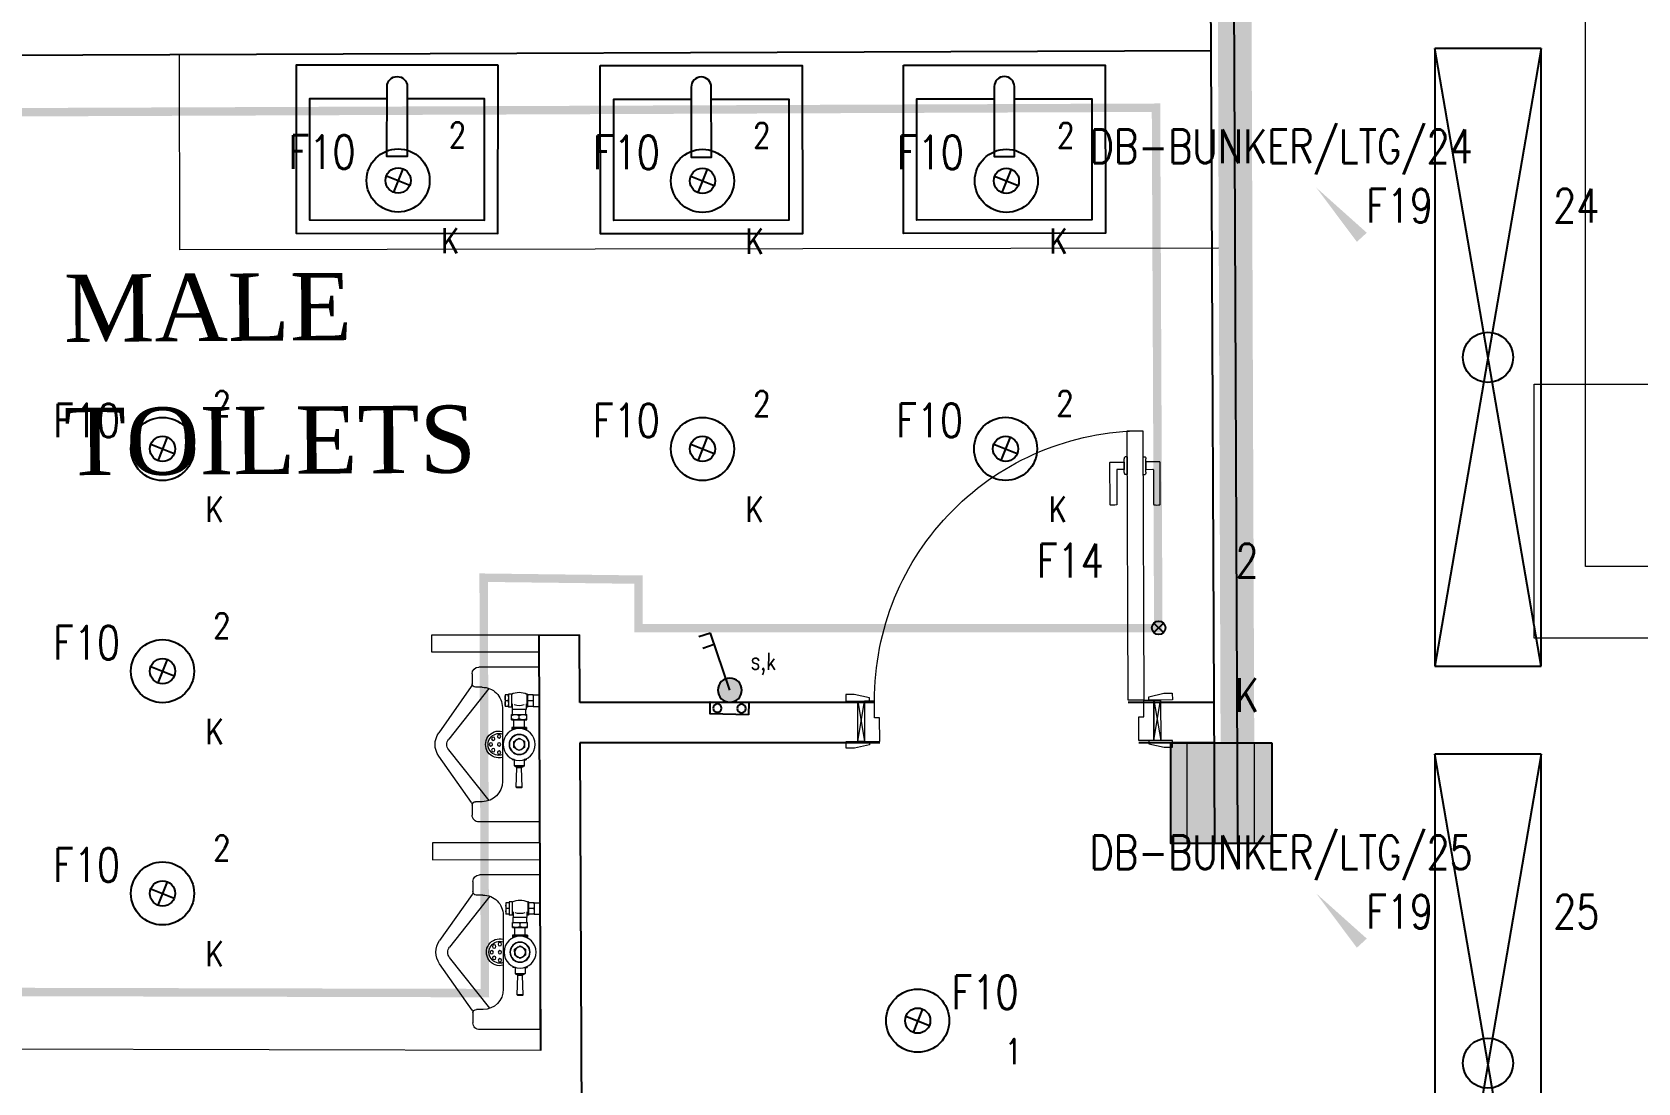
# Model space of a CAD drawing. Header units: inches. Extents: x 102655 to 148943, y 72248 to 114419.
# Drawn here: x 106477 to 111249, y 80247 to 83369 of the extents above; entities that cross this region are included whole.
import ezdxf
from ezdxf.enums import TextEntityAlignment as Align

# ---------------------------------------------------------------- set-up
doc = ezdxf.new("R2010")
doc.units = ezdxf.units.IN
doc.linetypes.add('CENTER INDS', pattern=[13.335, 8.89, -1.11125, 2.2225, -1.11125])
doc.linetypes.add('DASH2', pattern=[0.375, 0.25, -0.125])
for name, color, linetype, lineweight in [('02-GR-BASE-PLANS$0$A-DOOR-25', 8, 'Continuous', 5), ('02-GR-BASE-PLANS$0$A-DOOR-LEAF-18', 8, 'Continuous', 5), ('02-GR-BASE-PLANS$0$A-ELEV-10', 8, 'Continuous', 5), ('02-GR-BASE-PLANS$0$A-ELEV-18', 8, 'Continuous', 5), ('ceiling dim', 8, 'Continuous', 5), ('Furnitureee', 8, 'Continuous', 5), ('POOL-SHOWERS', 8, 'Continuous', 0), ('TEXT', 8, 'Continuous', 5), ('wc$0$A-FIX-15', 8, 'Continuous', 15)]:
    doc.layers.add(name, color=color, linetype=linetype, lineweight=lineweight)
for name, color, linetype in [('E-LTG', 92, 'Continuous'), ('E-TAG', 30, 'Continuous'), ('E_TAG', 30, 'Continuous'), ('SANITARY', 8, 'Continuous'), ('WALL-GNRL', 8, 'Continuous')]:
    doc.layers.add(name, color=color, linetype=linetype)
doc.layers.add('ELECTRICAL LIGHTING CEILING', color=6, linetype='CENTER INDS', true_color=0xff00ff)
doc.styles.add('MtXpl_Dutch801_XBd_B', font='dutcheb.ttf')
doc.styles.add('Pyzd-Romans', font='romans.shx', dxfattribs={"width": 0.8})

# ---------------------------------------------------------------- blocks, each defined once
blk = doc.blocks.new('*U111')
at = {"layer": '02-GR-BASE-PLANS$0$A-DOOR-25'}
for points in [[(96.5015451476317, 800.0000014026416), (50.0015451476317, 800.0000013767683), (50.00000372331124, 1.757538484525867e-06), (96.50000372331124, 1.783411789801903e-06)], [(35.00000322109554, 9.999998242681613), (-9.99999677890446, 19.99999824268161), (-34.99999677890446, 19.99999824268161), (-34.99999677890446, -1.757871359586716e-06), (35.00000372331124, 1.757871359586716e-06)], [(20.00000372305749, 1.757384779921267e-06), (20.00000385079285, -120.0000075340265), (65.00002583966808, -120.0000022982329), (65.00000372331124, -49.99999824177394), (50.00000372435898, -49.9999982418467), (50.00000372331124, 1.757871359586716e-06)], [(865.0000038453388, 9.99845499989562), (910.0000038453388, 19.99845499989562), (935.0000038453388, 19.99845499989562), (935.0000038453388, -0.001545000657353524), (865.0000033431231, -0.001541484929186265)], [(880.0000033384965, -0.001541485403033005), (880.0000329043562, -120.0015592757567), (835.0000109155974, -120.0015540399631), (835.0000033441709, -50.00154148457448), (850.0000033431231, -50.00154148463269), (850.0000033431231, -0.001541484929186265)], [(35.00000322110874, -130.0000028835491), (-9.999996778891258, -140.0000028835491), (-34.99999677889126, -140.0000028835491), (-34.99999677889126, -120.0000028829961), (35.00000372332444, -120.0000063987388)], [(865.000003845352, -130.0012508012127), (910.000003845352, -140.0012508012127), (935.000003845352, -140.0012508012127), (935.000003845352, -120.0012508006598), (865.0000033431363, -120.0012543163879)]]:
    blk.add_lwpolyline(points, close=True, dxfattribs=at)
at = {"layer": '02-GR-BASE-PLANS$0$A-DOOR-LEAF-18'}
for p, q in [((41.08445880280823, 677.1857916759552), (41.08445880280823, 716.261117042234)), ((50.0015451476317, 722.8401771237311), (43.81739096033897, 722.8401771237311)), ((50.0015451476317, 722.8576014444404), (50.0015451476317, 669.8401771237193)), ((96.5015451476317, 722.8576014444404), (96.5015451476317, 669.8401771237193)), ((96.5015451476317, 722.8401771237311), (102.6856993349244, 722.8401771237311)), ((105.4186314924552, 677.1857916759552), (105.4186314924552, 716.261117042234)), ((50.0015451476317, 669.8401771237193), (43.81739096033897, 669.8401771237193)), ((96.5015451476317, 669.8401771237193), (102.6856993349244, 669.8401771237193))]:
    blk.add_line(p, q, dxfattribs=at)
for points in [[(41.08445880280823, 685.3631709154477), (20.27024306566789, 685.3631709154458, 0.414213562373095), (18.77024306566789, 683.8631709154458), (18.77024306567511, 581.4091396010369, -0.3826893357797219), (17.3241906955551, 579.7965046849674, -0.05558194266667901), (0.07681394047869856, 579.7965046849692, -0.4116656982878383), (-1.229756934324885, 581.4091396010388), (-1.229756934332161, 705.8171833319927, -0.4142135623731013), (0.2702430656678395, 707.3171833319927), (41.08445880280823, 707.3171833319909), (41.08445880280823, 685.3631709154477)], [(105.4186314924552, 685.3631709154477), (126.2328472295955, 685.3631709154458, -0.414213562373095), (127.7328472295955, 683.8631709154458), (127.7328472295883, 581.4091396010369, 0.3826893357797219), (129.1788995997083, 579.7965046849674, 0.05558194266667901), (146.4262763547847, 579.7965046849692, 0.4116656982878383), (147.7328472295883, 581.4091396010388), (147.7328472295956, 705.8171833319927, 0.4142135623731013), (146.2328472295956, 707.3171833319927), (105.4186314924552, 707.3171833319909), (105.4186314924552, 685.3631709154477)]]:
    blk.add_lwpolyline(points, format="xyb", dxfattribs=at)
for centre, radius, start, end in [((50.00000410412003, 1.7575162930672e-06), 799.9999996191912, 359.9982335887494, 90.00000003188022), ((66.84812268579452, 712.55598517866), 26.02872218919084, 160.5054232910267, 171.8162726617572), ((44.51729948382462, 720.6955921734241), 2.272477949113537, 107.9383532998427, 166.0812041188982), ((101.9857908114388, 720.6955921734241), 2.272477949113537, 13.91879588110201, 72.06164670015693), ((79.65496760946888, 712.55598517866), 26.02872218919084, 8.1837273382429, 19.49457670897307), ((61.23048254425856, 678.5034040228609), 20.18906572597675, 183.7419919652857, 200.4318267603704), ((44.51729948382462, 672.0021863947338), 2.272477949113537, 193.9187958811019, 252.0616467001573), ((101.9857908114388, 672.0021863947338), 2.272477949113537, 287.9383532998431, 346.081204118898), ((85.27260775100484, 678.5034040228609), 20.18906572597675, 339.5681732396297, 356.2580080347142)]:
    blk.add_arc(centre, radius, start, end, dxfattribs=at)
at = {"layer": '02-GR-BASE-PLANS$0$A-ELEV-10', "ltscale": 0.25}
for p, q in [((20.00000385079285, -120.0000075340265), (0, 1.016883288684767e-06)), ((20.00000372400973, 1.708200215944089e-06), (7.574918995746593e-06, -120.0000056577508)), ((900.0000290535634, -0.001393279545192638), (880.0000329043562, -120.0013999006737)), ((900.0000291802301, -120.0014025217719), (880.0000253294372, -0.001393226039619333))]:
    blk.add_line(p, q, dxfattribs=at)
at = {"layer": '02-GR-BASE-PLANS$0$A-ELEV-18', "ltscale": 0.25}
for points in [[(20.00000372400973, 1.708200215944089e-06), (0, 1.016883288684767e-06), (7.574918995746593e-06, -120.0000056577508), (20.00000385079285, -120.0000075340265)], [(900.0000290535634, -0.001393279545192638), (880.0000253294372, -0.001393226039619333), (880.0000329043562, -120.0013999006737), (900.0000291802301, -120.0014025217719)]]:
    blk.add_lwpolyline(points, close=True, dxfattribs=at)
blk = doc.blocks.new('wc$0$ACAD_Planta')
at = {"color": 0, "linetype": 'ByBlock'}
for p, q in [((-0.2000000000000171, 0.1788059166706688), (-0.2000000000000171, 0.2099999999999937)), ((0, 0.2299999999999898), (-0.1800000000000068, 0.2299999999999898)), ((0, 0.2299999999999898), (0, -0.1130000000000138)), ((0, 0.2299999999999898), (0, -0.230000000000004)), ((-0.2021935201260305, 0.1718897795638554), (-0.2990323993700486, 0.03458068553422322)), ((-0.149725938859433, 0.1664708990973907), (-0.2695777368683991, 0.01554709680647193)), ((-0.1700000000000159, 0.1699999999999875), (-0.1899999999999977, 0.1699999999999875)), ((-0.1100000000000136, -0.1100000000000136), (-0.1100000000000136, 0.1099999999999852)), ((-0.06893220338992023, 0.1264999999544898), (-0.06693220338982542, 0.1284999999544993)), ((-0.06893220338986339, 0.1264999999545182), (-0.06700000000006412, 0.06949999995450185)), ((-0.05106779661022642, 0.1264999999544898), (-0.06893220338992023, 0.1264999999544898)), ((-0.05306779661020755, 0.1284999999544993), (-0.06693220338982542, 0.1284999999544993)), ((-0.05106779661022642, 0.1264999999544898), (-0.05306779661020755, 0.1284999999544993)), ((-0.05106779661022642, 0.1264999999544898), (-0.05300000000002569, 0.06949999995450185)), ((-0.0750000000000739, 0.06299999995448502), (-0.07250000000001933, 0.06549999995451117)), ((-0.0750000000000739, 0.04549999995451515), (-0.0750000000000739, 0.06299999995448502)), ((-0.0750000000000739, 0.06299999995451344), (-0.04500000000007276, 0.06299999995448502)), ((-0.07250000000001933, 0.06549999995451117), (-0.04750000000007049, 0.06549999995451117)), ((-0.05300000000002569, 0.06949999995450185), (-0.06700000000006412, 0.06949999995450185)), ((-0.04500000000007276, 0.06299999995448502), (-0.04750000000007049, 0.06549999995451117)), ((-0.04500000000007276, 0.04549999995451515), (-0.04500000000007276, 0.06299999995448502)), ((-0.08099999999998886, 0.04260575078554041), (-0.08099999999998886, 0.04549999995451515)), ((-0.07363818184873594, 0.04549999995451515), (-0.08099999999998886, 0.04549999995451515)), ((-0.04636181815126861, 0.04549999995451515), (-0.03900000000001569, 0.04549999995451515)), ((-0.03900000000001569, 0.04260575078554041), (-0.03900000000001569, 0.04549999995451515)), ((-0.2021935201260305, -0.1718897795638696), (-0.2990323993700486, -0.0345806855343227)), ((-0.149725938859433, -0.1664708990974191), (-0.2695777368683991, -0.01554709680655719)), ((-0.08200000000005048, -0.05049999999999955), (-0.08200000000005048, -0.04209809971959544)), ((-0.03800000000003934, -0.05049999999999955), (-0.03800000000003934, -0.04209809971958123)), ((-0.0825000000000955, -0.07349999999999568), (-0.0825000000000955, -0.08849999999999625)), ((-0.0825000000000955, -0.07349999999999568), (-0.03750000000007958, -0.07349999999999568)), ((-0.0825000000000955, -0.08849999999999625), (-0.03750000000007958, -0.08849999999999625)), ((-0.03800000000003934, -0.05049999999999955), (-0.08200000000005048, -0.05049999999999955)), ((-0.08000000000006935, -0.08849999999999625), (-0.08000000000006935, -0.1034999999999968)), ((-0.07550000000003365, -0.05049999999999955), (-0.07550000000003365, -0.07349999999999568)), ((-0.06000000000008754, -0.07572879702854607), (-0.06000000000008754, -0.08627120297143165)), ((-0.04450000000005616, -0.05049999999999955), (-0.04450000000005616, -0.07349999999999568)), ((-0.04000000000007731, -0.08849999999999625), (-0.04000000000007731, -0.1034999999999968)), ((-0.03750000000007958, -0.07349999999999568), (-0.03750000000007958, -0.08849999999999625)), ((-0.09200000000004138, -0.1130000000000138), (-0.1020000000000607, -0.1130000000000138)), ((-0.1020000000000607, -0.1470000000000198), (-0.1020000000000607, -0.1130000000000138)), ((-0.09368397997729971, -0.1300000000000097), (-0.1003160200228024, -0.1300000000000097)), ((-0.0805000000000291, -0.1103700908475673), (-0.09200000000004138, -0.1103700908475673)), ((-0.09200000000004138, -0.1496299091524378), (-0.09200000000004138, -0.1103700908475673)), ((-0.08300000000002683, -0.1496299091524378), (-0.08300000000002683, -0.1103700908475673)), ((-0.0805000000000291, -0.1201850454238098), (-0.0805000000000291, -0.1034999999999968)), ((-0.03950000000006071, -0.1034999999999968), (-0.0805000000000291, -0.1034999999999968)), ((-0.03950000000006071, -0.1201850454238098), (-0.03950000000006071, -0.1034999999999968)), ((-0.03500000000008185, -0.1103700908475673), (-0.03950000000006071, -0.1103700908475673)), ((-0.03700000000006298, -0.1496299091524378), (-0.03700000000006298, -0.1103700908475673)), ((-0.03500000000008185, -0.1496299091524378), (-0.03500000000008185, -0.1103700908475673)), ((-0.0180000000000291, -0.1130000000000138), (-0.03500000000008185, -0.1130000000000138)), ((-0.01968397997720217, -0.1300000000000097), (-0.03331602002285194, -0.1300000000000097)), ((-0.0180000000000291, -0.1470000000000198), (-0.0180000000000291, -0.1130000000000138)), ((-0.0180000000000291, -0.1130000000000138), (-1.77635683940025e-15, -0.1130000000000138)), ((-0.2000000000000171, -0.210000000000008), (-0.2000000000000171, -0.1788059166707683)), ((-0.1700000000000159, -0.1700000000000159), (-0.1899999999999977, -0.1700000000000159)), ((-0.09200000000004138, -0.1470000000000198), (-0.1020000000000607, -0.1470000000000198)), ((-0.08300000000002683, -0.1496299091524378), (-0.09200000000004138, -0.1496299091524378)), ((-0.03500000000008185, -0.1496299091524378), (-0.03700000000006298, -0.1496299091524378)), ((-0.0180000000000291, -0.1470000000000198), (-0.03500000000008185, -0.1470000000000198)), ((-0.0180000000000291, -0.1470000000000198), (-1.77635683940025e-15, -0.1470000000000198)), ((5.684341886080801e-14, -0.1470000000000198), (5.684341886080801e-14, -0.230000000000004)), ((0, -0.1470000000000198), (0, -0.1690000000000254)), ((0, -0.230000000000004), (-0.1800000000000068, -0.230000000000004))]:
    blk.add_line(p, q, dxfattribs=at)
blk.add_lwpolyline([(-0.04400000000001114, 0.009237604307031688), (-0.06000000000008754, 0.01847520861407759), (-0.0759999999999934, 0.009237604307031688), (-0.0759999999999934, -0.009237604307031688), (-0.06000000000008754, -0.01847520861407759), (-0.04400000000001114, -0.009237604307031688)], close=True, dxfattribs=at)
for centre, radius in [((-0.1440000000000339, -1.4210854715202e-14), 0.004999999999999998), ((-0.1369705627484734, 0.01697056274845465), 0.004999999999999998), ((-0.1200000000000045, 0.02399999999992986), 0.004999999999999998), ((-0.1200000000000045, -1.4210854715202e-14), 0.004999999999999998), ((-0.06000000000008754, -1.4210854715202e-14), 0.04749999999999997), ((-0.06000000000008754, -1.4210854715202e-14), 0.02999999999999999), ((-0.06000000000008754, -1.4210854715202e-14), 0.02899999999999635), ((-0.06000000000008754, -1.4210854715202e-14), 0.01600000000000363), ((-0.1369705627484734, -0.01697056274846886), 0.004999999999999998), ((-0.1200000000000045, -0.02400000000002933), 0.004999999999999998)]:
    blk.add_circle(centre, radius, dxfattribs=at)
for centre, radius, start, end in [((-0.1800000000000068, 0.2099999999999937), 0.01999999999999999, 89.99999999999838, 180), ((-0.2120000000000459, 0.1788059166706688), 0.012, 324.8061390240495, 0), ((-0.1899999999999977, 0.1799999999999926), 0.009999999999999995, 180, 270), ((-0.1700000000000159, 0.1099999999999852), 0.05999999999999997, 0, 90), ((-0.06218021000756835, 0.06370638120927197), 0.007536338218036059, 129.7575294627892, 166.2317041218537), ((-0.05781978999252146, 0.06370638120927197), 0.007536338218036059, 13.76829587814631, 50.24247053721079), ((-0.25, -1.4210854715202e-14), 0.05999999999999997, 144.8061390240496, 215.1938609759508), ((-0.25, -1.4210854715202e-14), 0.02499999999999999, 141.5461643069714, 218.4538356930263), ((-0.1200000000000045, -1.4210854715202e-14), 0.03999999999999998, 75.52248781407346, 284.4775121859265), ((-0.1200000000000045, -1.4210854715202e-14), 0.03249999999999999, 72.0797868606105, 287.9202131393895), ((-0.0705000000000382, 0.01796017341602862), 0.02753982653849683, 98.6528981344444, 112.412124791905), ((-0.04950000000005161, 0.01796017341602862), 0.02753982653849683, 67.58787520813026, 81.34710186555724), ((-0.06486172569196924, -0.02034048679917078), 0.03044210161536412, 235.7379095186081, 262.1870684304488), ((-0.05513827430806373, -0.02034048679917078), 0.03044210161536412, 277.8129315695512, 304.2620904813902), ((-0.07125000000007731, -0.103006957006329), 0.02950695700633923, 67.5878752087647, 112.4121247912353), ((-0.07125000000007731, -0.05899304299364871), 0.02950695700633923, 247.5878752087648, 292.4121247912352), ((-0.04875000000006935, -0.103006957006329), 0.02950695700633923, 67.5878752087647, 112.4121247912353), ((-0.04875000000006935, -0.05899304299364871), 0.02950695700633923, 247.5878752087648, 292.4121247912352), ((-0.1700000000000159, -0.1100000000000136), 0.05999999999999997, 270, 0), ((-0.07970585470707192, -0.1214999999999975), 0.02229414529294357, 157.5878752080091, 202.4121247920237), ((-0.07970585470707192, -0.1385000000000218), 0.02229414529294357, 157.5878752079246, 202.4121247919389), ((-0.1142941452930302, -0.1214999999999975), 0.02229414529294357, 337.5878752079763, 22.41212479199086), ((-0.1142941452930302, -0.1384999999999934), 0.02229414529294357, 337.5878752079568, 22.41212479197105), ((-0.06000000000008754, -0.1554960983232263), 0.04083038644030901, 69.19873082204255, 110.8012691779592), ((-0.01270585470737728, -0.1214999999999975), 0.02229414529259043, 157.5878752076031, 202.4121247924085), ((-0.01270585470737728, -0.1385000000000076), 0.02229414529259043, 157.5878752075915, 202.4121247923982), ((-0.04029414529264841, -0.1214999999999975), 0.02229414529259043, 337.5878752075915, 22.41212479239821), ((-0.04029414529264841, -0.1385000000000076), 0.02229414529259043, 337.5878752076018, 22.41212479240853), ((-0.2120000000000459, -0.1788059166707683), 0.012, 0, 35.1938609759504), ((-0.1899999999999977, -0.1800000000000068), 0.009999999999999995, 90, 180), ((-0.06000000000008754, -0.1030606667981573), 0.05193933320182816, 243.7157766925622, 296.2842233074378), ((-0.1800000000000068, -0.210000000000008), 0.01999999999999999, 180, 270)]:
    blk.add_arc(centre, radius, start, end, dxfattribs=at)
blk = doc.blocks.new('A$C89955e36')
at = {"layer": 'SANITARY', "color": 8, "elevation": -61.09252976261806}
blk.add_lwpolyline([(299.9999729394913, 0.1272687911987305), (-299.9999731183052, -0.1272677183151245), (-299.7878594398499, -500.1272225379944), (300.212086558342, -499.8726862668991)], close=True, dxfattribs=at)
blk.add_lwpolyline([(30.02709573507309, -63.86472833156586), (30.11532402038574, -271.8386454582214), (-29.88467061519623, -271.8640991449356), (-29.97289884090424, -63.89018189907074, -0.9999999999999999)], format="xyb", close=True, dxfattribs=at)
blk.add_lwpolyline([(-29.95757472515106, -100.0127172470093), (-259.9575540423393, -100.1102894544601), (-259.8048321604729, -460.1102571487427), (260.1951211094856, -459.8896589279175), (260.0423992872238, -99.88969135284424), (30.04241997003555, -99.9872636795044)], dxfattribs=at)
blk = doc.blocks.new('A$C583A52DB')
at = {"layer": 'WALL-GNRL', "ltscale": 0.5}
h = blk.add_hatch(color=3, dxfattribs=at)
h.dxf.hatch_style = 1
h.paths.add_polyline_path([(0.2999999999883585, 0.3000026160152629), (0, 0.3000026160152629), (0, 2.615968696773052e-06), (0.2999999999883585, 2.615968696773052e-06)])
at = {"layer": 'WALL-GNRL', "color": 3, "ltscale": 0.5}
blk.add_lwpolyline([(0.2999999999883585, 0.3000026160152629), (0.2999999999883585, 2.615968696773052e-06), (0, 2.615968696773052e-06), (0, 0.3000026160152629)], close=True, dxfattribs=at)
blk = doc.blocks.new('f')
at = {"layer": 'ceiling dim', "color": 8, "ltscale": 0.5, "const_width": 0.1}
blk.add_lwpolyline([(478769.0820588975, 1037608.93185727), (478769.0820588975, 1037611.505227558), (478763.101918927, 1037611.505227559), (478763.1112035463, 1037609.012004046)], dxfattribs=at)
at = {"layer": 'ceiling dim', "color": 8, "ltscale": 0.5}
for points in [[(478764.1442248192, 1037611.505227559), (478767.7866053462, 1037611.505227559), (478767.7866053462, 1037609.835160427), (478764.1442248192, 1037609.835160427)], [(478763.991887405, 1037610.376957765), (478767.9882333635, 1037610.376957765), (478767.9882333635, 1037609.622046918), (478763.991887405, 1037609.622046918)], [(478763.1602428376, 1037609.311846506), (478763.1602428376, 1037609.011846505), (478762.9602428376, 1037609.011846505), (478762.9602428376, 1037609.311846506)]]:
    blk.add_lwpolyline(points, close=True, dxfattribs=at)
at = {"layer": 'Furnitureee', "color": 8, "ltscale": 0.5, "extrusion": (-5.047599238973735e-08, 8.288514271077738e-08, 0.9999999999999954)}
for p in [(478759.9654644797, 1037611.356283496), (478763.0541322501, 1037610.780662737)]:
    blk.add_line(p, (478759.9662974681, 1037610.776154737), dxfattribs=at)
at = {"layer": 'Furnitureee', "color": 8, "ltscale": 0.5, "extrusion": (-5.047599238464986e-08, 8.28851427138756e-08, 0.9999999999999954)}
blk.add_line((478763.0541322502, 1037610.780662738), (478759.9662974681, 1037610.776154737), dxfattribs=at)
at = {"layer": 'POOL-SHOWERS', "color": 8, "extrusion": (-5.047599238973735e-08, -8.288514271077738e-08, 0.9999999999999954)}
blk.add_line((478761.0401606192, 1037608.397299887, -2.419527349643549e-07), (478757.6400265979, 1037608.405051342, -1.427724540910974e-07), dxfattribs=at)
at = {"layer": 'WALL-GNRL', "color": 8, "extrusion": (-2.322650368154998e-18, -9.70452095155385e-08, 0.9999999999999954)}
for p, q in [((478763.1112035463, 1037609.012004046), (478763.0237025284, 1037629.313109781)), ((478763.0317235802, 1037611.368602036), (478763.0285579748, 1037612.153996284)), ((478763.0424721899, 1037609.011846505), (478763.0317235803, 1037611.368602029))]:
    blk.add_line(p, q, dxfattribs=at)
at = {"layer": 'WALL-GNRL', "color": 8}
for p, q in [((478756.9617806216, 1037611.344136559), (478763.0317235803, 1037611.368602036)), ((478763.1112035463, 1037609.012004046), (478763.0424727381, 1037609.011710494))]:
    blk.add_line(p, q, dxfattribs=at)
at = {"layer": 'WALL-GNRL', "color": 8, "extrusion": (-8.279297073157559e-18, -9.704520951553849e-08, 0.9999999999999954)}
blk.add_line((478763.0424721903, 1037609.011846505), (478763.0317235808, 1037611.368602029), dxfattribs=at)
at = {"layer": 'WALL-GNRL', "color": 8, "ltscale": 0.5}
for p, q in [((478761.0351852079, 1037609.631710495), (478761.1551857842, 1037609.631809331)), ((478761.0401606192, 1037608.397299887), (478761.0351852077, 1037609.631710494)), ((478761.1551861825, 1037609.631710494), (478761.1551842329, 1037609.632194162)), ((478761.1559923018, 1037609.431710494), (478761.155185784, 1037609.631809331)), ((478762.0317128365, 1037609.431710494), (478761.1559923016, 1037609.431710494)), ((478763.0424727381, 1037609.431710494), (478762.7852179462, 1037609.431710494)), ((478762.0471543203, 1037609.311710494), (478761.155669854, 1037609.311710494)), ((478761.1652125469, 1037607.344147292), (478761.1564759734, 1037609.311710494)), ((478763.0424727381, 1037609.311710494), (478762.8171595125, 1037609.311710494))]:
    blk.add_line(p, q, dxfattribs=at)
at = {"layer": 'wc$0$A-FIX-15', "color": 8, "extrusion": (-9.703634448555007e-08, -7.892546862813004e-11, 0.9999999999999954)}
for points, elevation in [([(478761.0351852062, 1037609.631710496), (478760.7151853144, 1037609.631446936), (478760.7152264949, 1037609.581446953), (478761.0352263874, 1037609.581710513)], -0.04653911456435227), ([(478761.0376729122, 1037609.014505193), (478760.7176730203, 1037609.014241633), (478760.7177142009, 1037608.96424165), (478761.0377140933, 1037608.964505209)], -0.04653911475703693)]:
    blk.add_lwpolyline(points, dxfattribs=dict(at, elevation=elevation))
at = {"layer": '02-GR-BASE-PLANS$0$A-DOOR-25', "color": 8, "extrusion": (9.704205642988399e-08, 7.822875270113646e-10, 0.9999999999999954), "xscale": -0.00100000000000973, "yscale": 0.001000000000009731, "zscale": 0.00100000000000973, "rotation": 0.2107473903081391}
blk.add_blockref('*U111', (478762.8816929954, 1037609.438668374, 0.04727184350213923), dxfattribs=at)
at = {"layer": 'ceiling dim', "color": 8, "ltscale": 0.5}
blk.add_blockref('A$C583A52DB', (478762.912579825, 1037609.011915656), dxfattribs=at)
at = {"layer": 'Furnitureee', "color": 8, "ltscale": 0.5, "extrusion": (5.047599238973727e-08, 8.288514271077725e-08, 0.9999999999999954), "xscale": 0.001000000000009733, "yscale": 0.001000000000009733, "zscale": 0.001000000000009733, "rotation": 359.9160808788296}
blk.add_blockref('A$C89955e36', (478760.6131055488, 1037611.324726463, 0.1101684797947458), dxfattribs=at)
at = {"layer": 'Furnitureee', "color": 8, "ltscale": 0.5, "extrusion": (-5.047599238973729e-08, 8.288514271077736e-08, 0.9999999999999954), "xscale": -0.001000000000009733, "yscale": 0.001000000000009733, "zscale": 0.001000000000009734, "rotation": 0.08391912117043714}
blk.add_blockref('A$C89955e36', (478761.5166070933, 1037611.323470462, 0.06183660933009025), dxfattribs=at)
at = {"layer": 'Furnitureee', "color": 8, "ltscale": 0.5, "extrusion": (-5.047599238973728e-08, 8.28851427107773e-08, 0.9999999999999954), "xscale": -0.001000000000009733, "yscale": 0.001000000000009733, "zscale": 0.001000000000009734, "rotation": 0.08391912117043714}
blk.add_blockref('A$C89955e36', (478762.4173241693, 1037611.324726467, 0.06183655459777697), dxfattribs=at)
at = {"layer": 'wc$0$A-FIX-15', "color": 8, "extrusion": (-9.703634448555011e-08, -7.892546862812995e-11, 0.9999999999999954), "xscale": -1.000000000000004, "rotation": 180.0471902601411}
for p in [(478761.0357806762, 1037609.30671088, -0.04653911456449182), (478761.0382683821, 1037608.689505577, -0.04653911475717649)]:
    blk.add_blockref('wc$0$ACAD_Planta', p, dxfattribs=at)
at = {"layer": 'TEXT', "color": 8, "extrusion": (7.038366144016806e-08, 5.092144837448672e-08, 0.9999999999999963), "style": 'MtXpl_Dutch801_XBd_B'}
for s, p in [('MALE', (478759.6234582875, 1037610.502249684, 0.08653348487184306)), ('TOILETS ', (478759.6234582874, 1037610.106222496, 0.08653346470556508))]:
    blk.add_text(s, height=0.2000000000019456, rotation=0.3727081692015843, dxfattribs=at).set_placement(p)
blk = doc.blocks.new('E-SW_1W-2G')
blk.add_hatch(color=256).paths.add_polyline_path([(-50, 50, 1), (50, 50, 1)])
at = {"layer": 'E-TAG'}
h = blk.add_hatch(dxfattribs=at)
h.set_pattern_fill('ANSI31', color=256, angle=-1.272221872585407e-14, style=0)
h.set_pattern_definition([(44.99999999999999, (72.09777545335237, 25961.265545865), (-2.2450640302673, 2.2450640302673), [])])
edge = h.paths.add_edge_path()
edge.add_arc((-50, -25.00000000008731), 17.5, -1.272221872585407e-14, 360)
for points in [[(0, 50.00000000000728), (85.50503583124373, 284.9231551965422)], [(85.50503583124373, 284.9231551965422), (132.4896668704459, 267.8221480301945)], [(68.40402866504155, 237.9385241572527), (115.3886597042438, 220.837516990905)]]:
    blk.add_lwpolyline(points)
blk.add_lwpolyline([(-80.00000000034925, -50.00000000017462), (80.00000000034925, -50.00000000017462), (80.00000000034925, 0), (-80.00000000034925, 0)], close=True)
at = {"color": 254, "lineweight": 0}
for points in [[(-0.002356521101319231, -49.99933250671893), (-0.002014478683122434, -49.99933250671893), (-0.001897683701827191, -49.99938256169844), (-0.001860142467194237, -49.99942844542966), (-0.001822601218009368, -49.99952438416949), (-0.001822601218009368, -49.99966620664054), (-0.001860142467194237, -49.99976214538037), (-0.001897683701827191, -49.99980802911159), (-0.002014478683122434, -49.9998580840911), (-0.002356521101319231, -49.9998580840911)], [(-0.002356521101319231, -49.99933250671893), (-0.002356521101319231, -50.00033360648376)], [(-0.001367935066809878, -49.99933250671893), (-0.001672436250373721, -50.00033360648376)], [(-0.001555641269078478, -49.99999990656215), (-0.001176057601696812, -49.99999990656215)], [(-0.001367935066809878, -49.99933250671893), (-0.001059262634953484, -50.00033360648376)], [(-0.0009841801511356607, -49.99933250671893), (-0.0006796789530199021, -49.99980802911159), (-0.0006796789530199021, -50.00033360648376)], [(-0.0003793490177486092, -49.99933250671893), (-0.0006796789530199021, -49.99980802911159)], [(4.40589792560786e-06, -49.99933250671893), (-0.0003000952856382355, -50.00033360648376)], [(-0.0001874715671874583, -49.99999990656215), (0.0001921121147461236, -49.99999990656215)], [(4.40589792560786e-06, -49.99933250671893), (0.0003089070814894512, -50.00033360648376)], [(0.0004590720491250977, -49.99933250671893), (0.0009929919469868764, -49.99933250671893)], [(0.0009929919469868764, -49.99933250671893), (0.0004590720491250977, -50.00033360648376)], [(0.0004590720491250977, -50.00033360648376), (0.0009929919469868764, -50.00033360648376)], [(0.001259951881365851, -49.99933250671893), (0.00175215928175021, -49.99933250671893)], [(0.001259951881365851, -49.99933250671893), (0.001259951881365851, -50.00033360648376)], [(0.001259951881365851, -49.99980802911159), (0.001564453079481609, -49.99980802911159)], [(0.001259951881365851, -50.00033360648376), (0.00175215928175021, -50.00033360648376)], [(0.00198157798149623, -49.99933250671893), (0.002248537930427119, -49.99933250671893), (0.002361161663429812, -49.99938256169844), (0.002436244147247635, -49.99947432918998), (0.002477956630173139, -49.99957026790071), (0.002515497879358009, -49.99971209037176), (0.002515497879358009, -49.99994985158264), (0.002477956630173139, -50.00009584530198), (0.002436244147247635, -50.00018761276442), (0.002361161663429812, -50.00028355150425), (0.002248537930427119, -50.00033360648376), (0.00198157798149623, -50.00033360648376)], [(0.00198157798149623, -49.99933250671893), (0.00198157798149623, -50.00033360648376)]]:
    blk.add_lwpolyline(points, dxfattribs=at)
blk.add_circle((0, 50), 50)
at = {"layer": 'E-TAG'}
for centre in [(-50, -25.00000000008731), (50, -25.00000000008731)]:
    blk.add_circle(centre, 17.5, dxfattribs=at)
at = {"layer": 'E-TAG', "style": 'Pyzd-Romans', "width": 0.8, "flags": 1}
for tag, p in [('BPANEL', (150.0000034804543, 1050.000000143926)), ('SWITCH', (-149.9999965195457, 825.0000001439184)), ('LOADVA', (150.0000034804543, 825.0000001439184)), ('BTYPE', (-149.9999965195457, 600.0000001439184)), ('PANEL', (150.0000034804543, 600.0000001439184)), ('TYPE', (-149.9999965195457, 375.0000001439257)), ('NO.', (150.0000034804543, 375.0000001439257)), ('HEIGHT', (-149.9999965195457, -449.9999998560816)), ('CBT', (150.0000034804543, -449.9999998560816)), ('DSCR', (-149.9999965195457, -674.9999998560816)), ('ROOM', (150.0000034804543, -674.9999998560816))]:
    blk.add_attdef(tag, text='', height=100, dxfattribs=at).set_placement(p, align=Align.MIDDLE_CENTER)
at = {"layer": 'E-TAG', "style": 'Pyzd-Romans', "width": 0.8}
for tag, p in [('W.P', (-149.9999965195457, -224.9999998560743)), ('A,B,C', (150.0000034804543, -224.9999998560743))]:
    blk.add_attdef(tag, text='', height=100, dxfattribs=at).set_placement(p, align=Align.MIDDLE_CENTER)
blk = doc.blocks.new('E-L-FSPOT1S')
at = {"color": 254, "lineweight": 0}
for points in [[(-0.002356521130423062, -124.9993325067917), (-0.002014478712226264, -124.9993325067917), (-0.001897683730931021, -124.9993825617712), (-0.001860142496298067, -124.9994284455024), (-0.001822601247113198, -124.9995243842422), (-0.001822601247113198, -124.9996662067133), (-0.001860142496298067, -124.9997621454531), (-0.001897683730931021, -124.9998080291844), (-0.002014478712226264, -124.9998580841639), (-0.002356521130423062, -124.9998580841639)], [(-0.002356521130423062, -124.9993325067917), (-0.002356521130423062, -125.0003336065565)], [(-0.001367935095913708, -124.9993325067917), (-0.001672436279477552, -125.0003336065565)], [(-0.001555641298182309, -124.9999999066349), (-0.001176057630800642, -124.9999999066349)], [(-0.001367935095913708, -124.9993325067917), (-0.001059262664057314, -125.0003336065565)], [(-0.0009841801802394912, -124.9993325067917), (-0.0006796789821237326, -124.9998080291844), (-0.0006796789821237326, -125.0003336065565)], [(-0.0003793490468524396, -124.9993325067917), (-0.0006796789821237326, -124.9998080291844)], [(4.405868821777403e-06, -124.9993325067917), (-0.000300095314742066, -125.0003336065565)], [(-0.0001874715962912887, -124.9999999066349), (0.0001921120856422931, -124.9999999066349)], [(4.405868821777403e-06, -124.9993325067917), (0.0003089070523856208, -125.0003336065565)], [(0.0004590720200212672, -124.9993325067917), (0.000992991917883046, -124.9993325067917)], [(0.000992991917883046, -124.9993325067917), (0.0004590720200212672, -125.0003336065565)], [(0.0004590720200212672, -125.0003336065565), (0.000992991917883046, -125.0003336065565)], [(0.00125995185226202, -124.9993325067917), (0.001752159252646379, -124.9993325067917)], [(0.00125995185226202, -124.9993325067917), (0.00125995185226202, -125.0003336065565)], [(0.00125995185226202, -124.9998080291844), (0.001564453050377779, -124.9998080291844)], [(0.00125995185226202, -125.0003336065565), (0.001752159252646379, -125.0003336065565)], [(0.001981577952392399, -124.9993325067917), (0.002248537901323289, -124.9993325067917), (0.002361161634325981, -124.9993825617712), (0.002436244118143804, -124.9994743292627), (0.002477956601069309, -124.9995702679735), (0.002515497850254178, -124.9997120904445), (0.002515497850254178, -124.9999498516554), (0.002477956601069309, -125.0000958453747), (0.002436244118143804, -125.0001876128372), (0.002361161634325981, -125.000283551577), (0.002248537901323289, -125.0003336065565), (0.001981577952392399, -125.0003336065565)], [(0.001981577952392399, -124.9993325067917), (0.001981577952392399, -125.0003336065565)]]:
    blk.add_lwpolyline(points, dxfattribs=at)
blk.add_circle((1.164153218269348e-10, 5.820766091346741e-11), 125)
at = {"layer": 'E-TAG'}
for points in [[(-35.35533905925695, -35.35533905934426), (35.35533905937336, 35.35533905934426)], [(-35.35533905914053, 35.35533905934426), (35.35533905937336, -35.35533905928605)]]:
    blk.add_lwpolyline(points, dxfattribs=at)
blk.add_circle((1.164153218269348e-10, 2.91038304567337e-11), 50, dxfattribs=at)
at = {"layer": 'E-TAG', "style": 'Pyzd-Romans', "width": 0.8, "flags": 1}
for tag, p in [('BPANEL', (262.5000034804397, 975.0000001438602)), ('SWITCH', (-262.4999965195602, 750.0000001438602)), ('LOADVA', (262.5000034804397, 750.0000001438602)), ('BTYPE', (-262.4999965195602, 525.0000001438602)), ('PANEL', (262.5000034804397, 525.0000001438602)), ('HEIGHT', (-262.4999965195602, -524.9999998561398)), ('DSCR', (-262.4999965195602, -749.9999998561398)), ('ROOM', (262.5000034804397, -749.9999998561398))]:
    blk.add_attdef(tag, text='', height=100, dxfattribs=at).set_placement(p, align=Align.MIDDLE_CENTER)
at = {"layer": 'E-TAG', "style": 'Pyzd-Romans', "width": 0.8}
for tag, p in [('TYPE', (-262.4999965195602, 300.0000001438602)), ('NO.', (262.5000034804397, 300.0000001438602)), ('W.P', (-262.4999965195602, -299.9999998561398)), ('A,B,C', (262.5000034804397, -299.9999998561398)), ('CBT', (262.5000034804397, -524.9999998561398))]:
    blk.add_attdef(tag, text='', height=100, dxfattribs=at).set_placement(p, align=Align.MIDDLE_CENTER)
blk = doc.blocks.new('E-L-LEDSTR')
at = {"color": 0}
for points in [[(14.14213562372606, -14.14213562372606), (-14.14213562372606, 14.14213562372606)], [(-14.14213562372606, -14.14213562372606), (14.14213562372606, 14.14213562372606)]]:
    blk.add_lwpolyline(points, dxfattribs=at)
at = {"color": 254, "lineweight": 0}
for points in [[(-0.001885267280158587, -19.99999991114601), (-0.001543224861961789, -19.99999991114601), (-0.001426429880666547, -20.00004996612552), (-0.001388888646033593, -20.00009584985673), (-0.001351347396848723, -20.00019178859657), (-0.001351347396848723, -20.00033361106762), (-0.001388888646033593, -20.00042954980745), (-0.001426429880666547, -20.00047543353867), (-0.001543224861961789, -20.00052548851818), (-0.001885267280158587, -20.00052548851818)], [(-0.001885267280158587, -19.99999991114601), (-0.001885267280158587, -20.00100101091084)], [(-0.0008966812456492335, -19.99999991114601), (-0.001201182429213077, -20.00100101091084)], [(-0.001084387447917834, -20.00066731098923), (-0.0007048037805361673, -20.00066731098923)], [(-0.0008966812456492335, -19.99999991114601), (-0.0005880088137928396, -20.00100101091084)], [(-0.0005129263299750164, -19.99999991114601), (-0.0002084251318592578, -20.00047543353867), (-0.0002084251318592578, -20.00100101091084)], [(9.190480341203511e-05, -19.99999991114601), (-0.0002084251318592578, -20.00047543353867)], [(0.0004756597190862522, -19.99999991114601), (0.0001711585355224088, -20.00100101091084)], [(0.000283782253973186, -20.00066731098923), (0.0006633659359067678, -20.00066731098923)], [(0.0004756597190862522, -19.99999991114601), (0.0007801609026500955, -20.00100101091084)], [(0.000930325870285742, -19.99999991114601), (0.001464245768147521, -19.99999991114601)], [(0.001464245768147521, -19.99999991114601), (0.000930325870285742, -20.00100101091084)], [(0.000930325870285742, -20.00100101091084), (0.001464245768147521, -20.00100101091084)], [(0.001731205702526495, -19.99999991114601), (0.002223413102910854, -19.99999991114601)], [(0.001731205702526495, -19.99999991114601), (0.001731205702526495, -20.00100101091084)], [(0.001731205702526495, -20.00047543353867), (0.002035706900642253, -20.00047543353867)], [(0.001731205702526495, -20.00100101091084), (0.002223413102910854, -20.00100101091084)], [(0.002452831802656874, -19.99999991114601), (0.002719791751587763, -19.99999991114601), (0.002832415484590456, -20.00004996612552), (0.002907497968408279, -20.00014173361706), (0.002949210451333784, -20.00023767232778), (0.002986751700518653, -20.00037949479884), (0.002986751700518653, -20.00061725600972), (0.002949210451333784, -20.00076324972906), (0.002907497968408279, -20.0008550171915), (0.002832415484590456, -20.00095095593133), (0.002719791751587763, -20.00100101091084), (0.002452831802656874, -20.00100101091084)], [(0.002452831802656874, -19.99999991114601), (0.002452831802656874, -20.00100101091084)]]:
    blk.add_lwpolyline(points, dxfattribs=at)
blk.add_circle((0, 0), 20)
at = {"layer": 'E-TAG', "style": 'Pyzd-Romans', "width": 0.8, "flags": 1}
for tag, p in [('BPANEL', (263.380075532358, 875.0000001438748)), ('SWITCH', (-262.4999965196112, 650.0000001438675)), ('LOADVA', (262.5000034803888, 650.0000001438675)), ('BTYPE', (-262.4999965196112, 425.0000001438675)), ('PANEL', (262.5000034803888, 425.0000001438675)), ('CBT', (262.5000034803888, -424.9999998561325)), ('DSCR', (-262.4999965196112, -649.9999998561325)), ('ROOM', (262.5000034803888, -649.9999998561325))]:
    blk.add_attdef(tag, text='', height=100, dxfattribs=at).set_placement(p, align=Align.MIDDLE_CENTER)
at = {"layer": 'E-TAG', "style": 'Pyzd-Romans', "width": 0.8}
for tag, p in [('TYPE', (-262.4999965196112, 200.0000001438675)), ('NO.', (262.5000034803888, 200.0000001438675)), ('W.P', (-262.4999965196112, -199.9999998561325)), ('A,B,C', (262.5000034803888, -199.9999998561325)), ('HEIGHT', (-262.4999965196112, -424.9999998561325))]:
    blk.add_attdef(tag, text='', height=100, dxfattribs=at).set_placement(p, align=Align.MIDDLE_CENTER)
blk = doc.blocks.new('THH')
at = {"layer": 'E-LTG', "ltscale": 0.5}
for p, q in [((477129.5619712241, 1020633.876136787), (476814.1873214014, 1018798.820613963)), ((477129.5619712837, 1018798.820613963), (476814.1873248696, 1020633.876136787))]:
    blk.add_line(p, q, dxfattribs=at)
at = {"layer": 'E-TAG', "ltscale": 0.5}
blk.add_circle((476971.8746471947, 1019716.348380507), 74.62535280530591, dxfattribs=at)
at = {"layer": 'ELECTRICAL LIGHTING CEILING', "ltscale": 0.5}
blk.add_lwpolyline([(477129.5619747519, 1020633.876136787), (476814.1873248696, 1020633.876136787), (476814.1873214014, 1018798.820613963), (477129.5619712837, 1018798.820613963)], close=True, dxfattribs=at)
blk = doc.blocks.new('SDHD')
at = {"layer": 'E-LTG'}
blk.add_blockref('THH', (-476971.8746471947, -1019716.348380507), dxfattribs=at)
at = {"layer": 'E_TAG', "style": 'Pyzd-Romans', "width": 0.8, "flags": 1}
for tag, p in [('BPANEL', (262.5000043623822, 1124.999995012085)), ('SWITCH', (-262.4999956376178, 899.9999950120855)), ('LOADVA', (262.5000043623822, 899.9999950120855)), ('BTYPE', (-262.4999956376178, 674.9999950120855)), ('PANEL', (262.5000043623822, 674.9999950120855)), ('HEIGHT', (-262.4999956376178, -675.0000049879145)), ('DSCR', (-262.4999956376178, -900.0000049879145)), ('ROOM', (262.5000043623822, -900.0000049879145))]:
    blk.add_attdef(tag, text='', height=100, dxfattribs=at).set_placement(p, align=Align.MIDDLE_CENTER)
at = {"layer": 'E_TAG', "style": 'Pyzd-Romans', "width": 0.8}
for tag, p in [('TYPE', (-262.4999956376178, 449.9999950120855)), ('NO.', (262.5000043623822, 449.9999950120855)), ('W.P', (-262.4999956376178, -450.0000049879145)), ('A,B,C', (262.5000043623822, -450.0000049879145)), ('CBT', (262.5000043623822, -675.0000049879145))]:
    blk.add_attdef(tag, text='', height=100, dxfattribs=at).set_placement(p, align=Align.MIDDLE_CENTER)
blk = doc.blocks.new('E-Ct-No')
at = {"color": 5}
blk.add_lwpolyline([(700, 0, 0, 40, 0), (500, 0.008592277183197439, 0, 0, -1.718646586221136e-05), (0, 0, 0, 0, -0.3529719042853124)], format="xyseb", dxfattribs=at)
at = {"layer": 'E-TAG', "style": 'Pyzd-Romans', "width": 0.8}
blk.add_attdef('PNL\\NO', text='', height=100, dxfattribs=at).set_placement((1025, 0), align=Align.MIDDLE_CENTER)

msp = doc.modelspace()

# ---------------------------------------------------------------- linework, layer by layer
at = {"layer": 'E-LTG', "linetype": 'DASH2', "const_width": 25}
msp.add_lwpolyline([(104815.1752391069, 80521.07947550775), (107822.3742869503, 80514.10986961276), (107818.540916404, 81748.1282658434), (108278.5446354955, 81742.40406166637), (108278.5438105745, 81598.12730247798), (109823.2509793251, 81598.11847041608), (109816.4875180929, 83144.34787450792), (104140.0202984422, 83121.71540235044), (104142.2242533607, 82486.94886795818), (104819.6534088766, 82485.40449891068)], close=True, dxfattribs=at)

# ---------------------------------------------------------------- block references
at = {"layer": 'ceiling dim', "xscale": 1000, "yscale": 1000, "zscale": 1000}
msp.add_blockref('f', (-478653051.5829943, -1037528053.905113), dxfattribs=at)
at = {"layer": 'E-LTG'}
for name, p, values in [('SDHD', (110802.9635321575, 82402.86306433231), {'TYPE': 'F19', 'NO.': '24'}), ('E-L-LEDSTR', (109824.3096108884, 81599.17710197941), {'TYPE': 'F14', 'NO.': '2', 'A,B,C': 'K'}), ('SDHD', (110802.9635286296, 80305.94426192113), {'TYPE': 'F19', 'NO.': '25'})]:
    msp.add_blockref(name, p, dxfattribs=at).add_auto_attribs(values)
ref = msp.add_blockref('E-L-FSPOT1S', (107564.2958169308, 82928.20178686143), dxfattribs=dict(at, xscale=0.7500000000000001, yscale=0.7500000000000001, zscale=0.7500000000000001, rotation=293.3091817172885))
ref.add_attrib('TYPE', 'F10', dxfattribs={"layer": 'E-TAG', "height": 100, "style": 'Pyzd-Romans', "width": 0.8}).set_placement((107338.3502764009, 83012.69354884946), align=Align.MIDDLE_CENTER)
ref.add_attrib('NO.', '2', dxfattribs={"layer": 'E-TAG', "height": 75.00000000000001, "style": 'Pyzd-Romans', "width": 0.8}).set_placement((107740.5509591434, 83063.40555432849), align=Align.MIDDLE_CENTER)
ref.add_attrib('A,B,C', 'K', dxfattribs={"layer": 'E-TAG', "height": 75.00000000000001, "style": 'Pyzd-Romans', "width": 0.8}).set_placement((107718.9488629651, 82749.33480184912), align=Align.MIDDLE_CENTER)
ref = msp.add_blockref('E-L-FSPOT1S', (108468.8378050056, 82926.94578169347), dxfattribs=dict(at, xscale=0.7500000000000001, yscale=0.7500000000000001, zscale=0.7500000000000001, rotation=293.3091817172885))
ref.add_attrib('TYPE', 'F10', dxfattribs={"layer": 'E-TAG', "height": 100, "style": 'Pyzd-Romans', "width": 0.8}).set_placement((108242.8922644757, 83011.4375436815), align=Align.MIDDLE_CENTER)
ref.add_attrib('NO.', '2', dxfattribs={"layer": 'E-TAG', "height": 75.00000000000001, "style": 'Pyzd-Romans', "width": 0.8}).set_placement((108645.0929472182, 83062.14954916076), align=Align.MIDDLE_CENTER)
ref.add_attrib('A,B,C', 'K', dxfattribs={"layer": 'E-TAG', "height": 75.00000000000001, "style": 'Pyzd-Romans', "width": 0.8}).set_placement((108623.4908510399, 82748.07879668116), align=Align.MIDDLE_CENTER)
ref = msp.add_blockref('E-L-FSPOT1S', (109371.8866931, 82927.17577676396), dxfattribs=dict(at, xscale=0.7500000000000001, yscale=0.7500000000000001, zscale=0.7500000000000001, rotation=293.3091817172885))
ref.add_attrib('TYPE', 'F10', dxfattribs={"layer": 'E-TAG', "height": 100, "style": 'Pyzd-Romans', "width": 0.8}).set_placement((109145.9411525701, 83011.667538752), align=Align.MIDDLE_CENTER)
ref.add_attrib('NO.', '2', dxfattribs={"layer": 'E-TAG', "height": 75.00000000000001, "style": 'Pyzd-Romans', "width": 0.8}).set_placement((109548.1418353127, 83062.37954423102), align=Align.MIDDLE_CENTER)
ref.add_attrib('A,B,C', 'K', dxfattribs={"layer": 'E-TAG', "height": 75.00000000000001, "style": 'Pyzd-Romans', "width": 0.8}).set_placement((109526.5397391343, 82748.30879175165), align=Align.MIDDLE_CENTER)
ref = msp.add_blockref('E-Ct-No', (110765.9863847199, 82390.7712698798), dxfattribs=dict(at, rotation=132.508010024839))
ref.add_attrib('PNL\\NO', 'DB-BUNKER/LTG/24', dxfattribs={"layer": 'E-TAG', "height": 100, "style": 'Pyzd-Romans', "width": 0.8}).set_placement((110188.6231554485, 83029.44662069625), align=Align.MIDDLE_CENTER)
ref = msp.add_blockref('E-L-FSPOT1S', (106864.29581705, 82130.61670957567), dxfattribs=dict(at, xscale=0.7500000000000001, yscale=0.7500000000000001, zscale=0.7500000000000001, rotation=293.3091817172885))
ref.add_attrib('TYPE', 'F10', dxfattribs={"layer": 'E-TAG', "height": 100, "style": 'Pyzd-Romans', "width": 0.8}).set_placement((106638.3502765201, 82215.1084715637), align=Align.MIDDLE_CENTER)
ref.add_attrib('NO.', '2', dxfattribs={"layer": 'E-TAG', "height": 75.00000000000001, "style": 'Pyzd-Romans', "width": 0.8}).set_placement((107040.5509592626, 82265.82047704296), align=Align.MIDDLE_CENTER)
ref.add_attrib('A,B,C', 'K', dxfattribs={"layer": 'E-TAG', "height": 75.00000000000001, "style": 'Pyzd-Romans', "width": 0.8}).set_placement((107018.9488630843, 81951.74972456336), align=Align.MIDDLE_CENTER)
ref = msp.add_blockref('E-L-FSPOT1S', (108468.8378051802, 82130.61670927764), dxfattribs=dict(at, xscale=0.7500000000000001, yscale=0.7500000000000001, zscale=0.7500000000000001, rotation=293.3091817172885))
ref.add_attrib('TYPE', 'F10', dxfattribs={"layer": 'E-TAG', "height": 100, "style": 'Pyzd-Romans', "width": 0.8}).set_placement((108242.8922646503, 82215.10847126567), align=Align.MIDDLE_CENTER)
ref.add_attrib('NO.', '2', dxfattribs={"layer": 'E-TAG', "height": 75.00000000000001, "style": 'Pyzd-Romans', "width": 0.8}).set_placement((108645.0929473928, 82265.8204767447), align=Align.MIDDLE_CENTER)
ref.add_attrib('A,B,C', 'K', dxfattribs={"layer": 'E-TAG', "height": 75.00000000000001, "style": 'Pyzd-Romans', "width": 0.8}).set_placement((108623.4908512145, 81951.74972426533), align=Align.MIDDLE_CENTER)
ref = msp.add_blockref('E-L-FSPOT1S', (109369.5548812476, 82130.84670423032), dxfattribs=dict(at, xscale=0.7500000000000001, yscale=0.7500000000000001, zscale=0.7500000000000001, rotation=293.3091817172885))
ref.add_attrib('TYPE', 'F10', dxfattribs={"layer": 'E-TAG', "height": 100, "style": 'Pyzd-Romans', "width": 0.8}).set_placement((109143.6093407177, 82215.33846621835), align=Align.MIDDLE_CENTER)
ref.add_attrib('NO.', '2', dxfattribs={"layer": 'E-TAG', "height": 75.00000000000001, "style": 'Pyzd-Romans', "width": 0.8}).set_placement((109545.8100234602, 82266.05047169761), align=Align.MIDDLE_CENTER)
ref.add_attrib('A,B,C', 'K', dxfattribs={"layer": 'E-TAG', "height": 75.00000000000001, "style": 'Pyzd-Romans', "width": 0.8}).set_placement((109524.2079272819, 81951.97971921801), align=Align.MIDDLE_CENTER)
ref = msp.add_blockref('E-L-FSPOT1S', (106864.29581705, 81470.38785175854), dxfattribs=dict(at, xscale=0.7500000000000001, yscale=0.7500000000000001, zscale=0.7500000000000001, rotation=293.3091817172885))
ref.add_attrib('TYPE', 'F10', dxfattribs={"layer": 'E-TAG', "height": 100, "style": 'Pyzd-Romans', "width": 0.8}).set_placement((106638.3502765201, 81554.87961374657), align=Align.MIDDLE_CENTER)
ref.add_attrib('NO.', '2', dxfattribs={"layer": 'E-TAG', "height": 75.00000000000001, "style": 'Pyzd-Romans', "width": 0.8}).set_placement((107040.5509592626, 81605.5916192256), align=Align.MIDDLE_CENTER)
ref.add_attrib('A,B,C', 'K', dxfattribs={"layer": 'E-TAG', "height": 75.00000000000001, "style": 'Pyzd-Romans', "width": 0.8}).set_placement((107018.9488630843, 81291.52086674623), align=Align.MIDDLE_CENTER)
at = {"layer": 'E-LTG', "color": 4}
ref = msp.add_blockref('E-SW_1W-2G', (108549.3431949873, 81378.1282658434), dxfattribs=dict(at, xscale=-0.71692177738573, yscale=0.71692177738573, zscale=0.71692177738573, rotation=358.8424326549447))
ref.add_attrib('A,B,C', 's,k', dxfattribs={"layer": 'E-TAG', "height": 50, "rotation": 358.8424343611753, "style": 'Pyzd-Romans', "width": 0.8}).set_placement((108649.5927952978, 81499.87674123203), align=Align.MIDDLE_CENTER)
at = {"layer": 'E-LTG'}
ref = msp.add_blockref('E-L-FSPOT1S', (106864.29581705, 80810.15899382593), dxfattribs=dict(at, xscale=0.7500000000000001, yscale=0.7500000000000001, zscale=0.7500000000000001, rotation=293.3091817172885))
ref.add_attrib('TYPE', 'F10', dxfattribs={"layer": 'E-TAG', "height": 100, "style": 'Pyzd-Romans', "width": 0.8}).set_placement((106638.3502765201, 80894.65075581396), align=Align.MIDDLE_CENTER)
ref.add_attrib('NO.', '2', dxfattribs={"layer": 'E-TAG', "height": 75.00000000000001, "style": 'Pyzd-Romans', "width": 0.8}).set_placement((107040.5509592626, 80945.36276129298), align=Align.MIDDLE_CENTER)
ref.add_attrib('A,B,C', 'K', dxfattribs={"layer": 'E-TAG', "height": 75.00000000000001, "style": 'Pyzd-Romans', "width": 0.8}).set_placement((107018.9488630843, 80631.29200881362), align=Align.MIDDLE_CENTER)
ref = msp.add_blockref('E-Ct-No', (110765.9863811921, 80293.85246746862), dxfattribs=dict(at, rotation=132.508010024839))
ref.add_attrib('PNL\\NO', 'DB-BUNKER/LTG/25', dxfattribs={"layer": 'E-TAG', "height": 100, "style": 'Pyzd-Romans', "width": 0.8}).set_placement((110188.6231519207, 80932.52781828507), align=Align.MIDDLE_CENTER)
ref = msp.add_blockref('E-L-FSPOT1S', (109108.3830306011, 80432.14660831695), dxfattribs=dict(at, xscale=0.7500000000000001, yscale=0.7500000000000001, zscale=0.7500000000000001, rotation=293.3091817172885))
ref.add_attrib('TYPE', 'F10', dxfattribs={"layer": 'E-TAG', "height": 100, "style": 'Pyzd-Romans', "width": 0.8}).set_placement((109308.7015604149, 80516.63837030498), align=Align.MIDDLE_CENTER)
ref.add_attrib('NO.', '1', dxfattribs={"layer": 'E-TAG', "height": 75.00000000000001, "style": 'Pyzd-Romans', "width": 0.8}).set_placement((109392.9211992263, 80340.37080905415), align=Align.MIDDLE_CENTER)
ref.add_attrib('A,B,C', 'e', dxfattribs={"layer": 'E-TAG', "height": 75.00000000000001, "style": 'Pyzd-Romans', "width": 0.8}).set_placement((108979.648856807, 80162.30910317964), align=Align.MIDDLE_CENTER)

doc.saveas('drawing.dxf')
